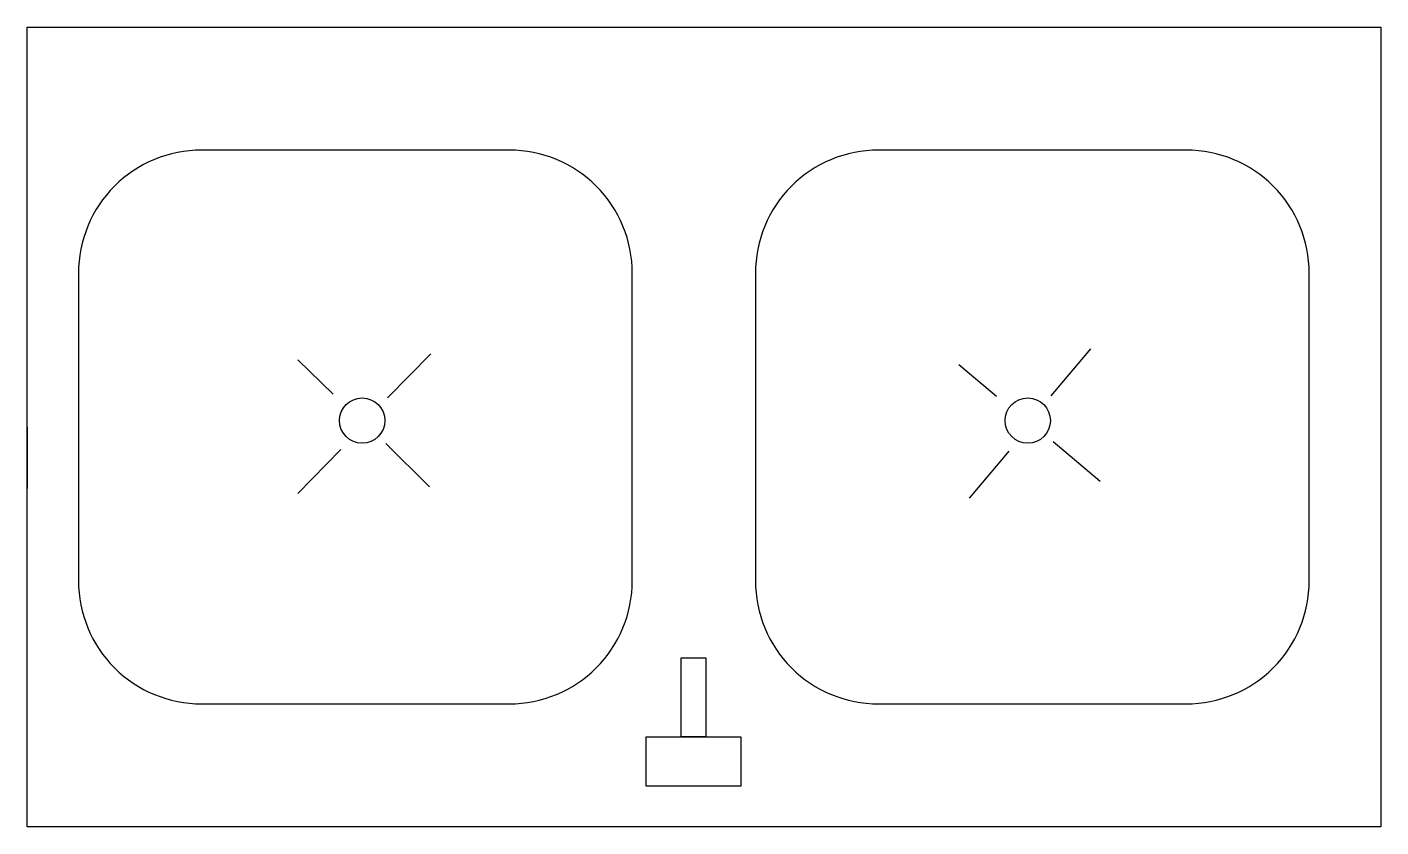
# Model space of a CAD drawing. Header units: millimetres. Extents: x 293 to 403, y 809 to 874.
import ezdxf

# ---------------------------------------------------------------- set-up
doc = ezdxf.new("R2010")
doc.units = ezdxf.units.MM

msp = doc.modelspace()

# ---------------------------------------------------------------- linework, layer by layer
for p, q in [((293.32, 873.98), (403.32, 873.98)), ((293.32, 808.98), (293.32, 873.98)), ((403.32, 873.98), (403.32, 808.98)), ((322.61, 843.85), (326.12, 847.42)), ((376.54, 844.01), (379.76, 847.84)), ((318.18, 844.14), (315.33, 846.95)), ((372.1, 843.95), (369.04, 846.52)), ((293.32, 841.48), (293.32, 836.48)), ((318.82, 839.65), (315.32, 836.08)), ((322.46, 840.14), (326.03, 836.63)), ((373.09, 839.52), (369.88, 835.69)), ((376.69, 840.29), (380.52, 837.08)), ((403.32, 808.98), (293.32, 808.98))]:
    msp.add_line(p, q)
for points in [[(307.5, 818.98), (332.5, 818.98, 0.414214), (342.5, 828.98), (342.5, 853.98, 0.414214), (332.5, 863.98), (307.5, 863.98, 0.414214), (297.5, 853.98), (297.5, 828.98, 0.414214)], [(362.5, 818.98), (387.5, 818.98, 0.414214), (397.5, 828.98), (397.5, 853.98, 0.414214), (387.5, 863.98), (362.5, 863.98, 0.414214), (352.5, 853.98), (352.5, 828.98, 0.414214)]]:
    msp.add_lwpolyline(points, format="xyb", close=True)
for points in [[(348.48, 816.31), (346.46, 816.31), (346.46, 822.71), (348.48, 822.71)], [(343.63, 816.31), (351.31, 816.31), (351.31, 812.29), (343.63, 812.29)]]:
    msp.add_lwpolyline(points, close=True)
for centre in [(320.55, 842), (374.63, 842)]:
    msp.add_circle(centre, 1.84)

doc.saveas('drawing.dxf')
